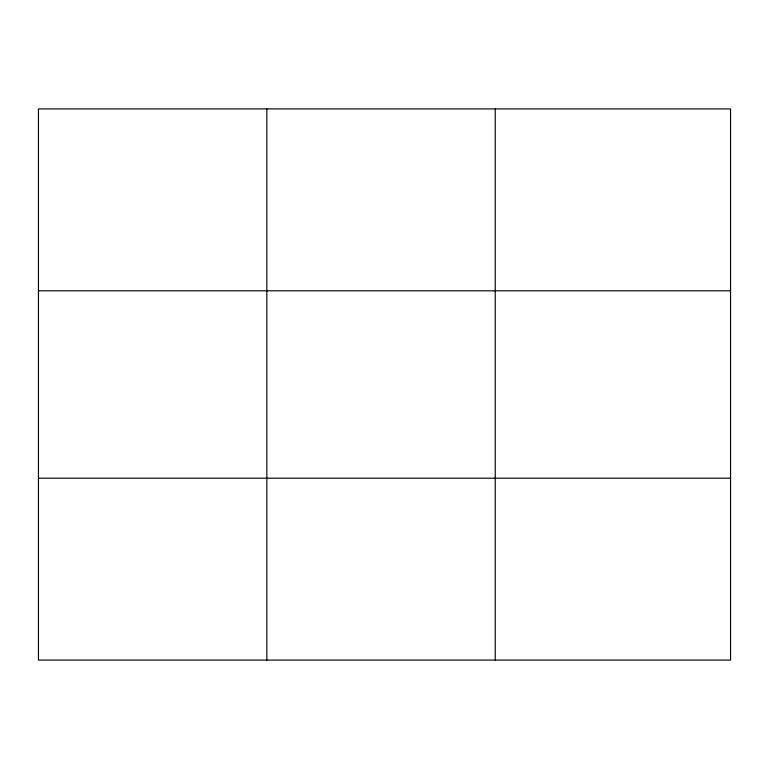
<?xml version="1.0" encoding="UTF-8"?>
<svg xmlns="http://www.w3.org/2000/svg" width="769" height="769" viewBox="0 0 769 769"><rect width="100%" height="100%" fill="white"/><g stroke="black" fill="none" stroke-linecap="round" stroke-linejoin="round"><path stroke-width="1.15" d="M266.843 660.081L266.843 108.919M495.236 660.081L495.236 108.919M38.45 290.807L730.55 290.807M38.45 478.193L730.55 478.193M730.55 623.697L730.55 660.081L38.45 660.081L38.45 108.919L730.55 108.919L730.55 623.697"/></g></svg>
